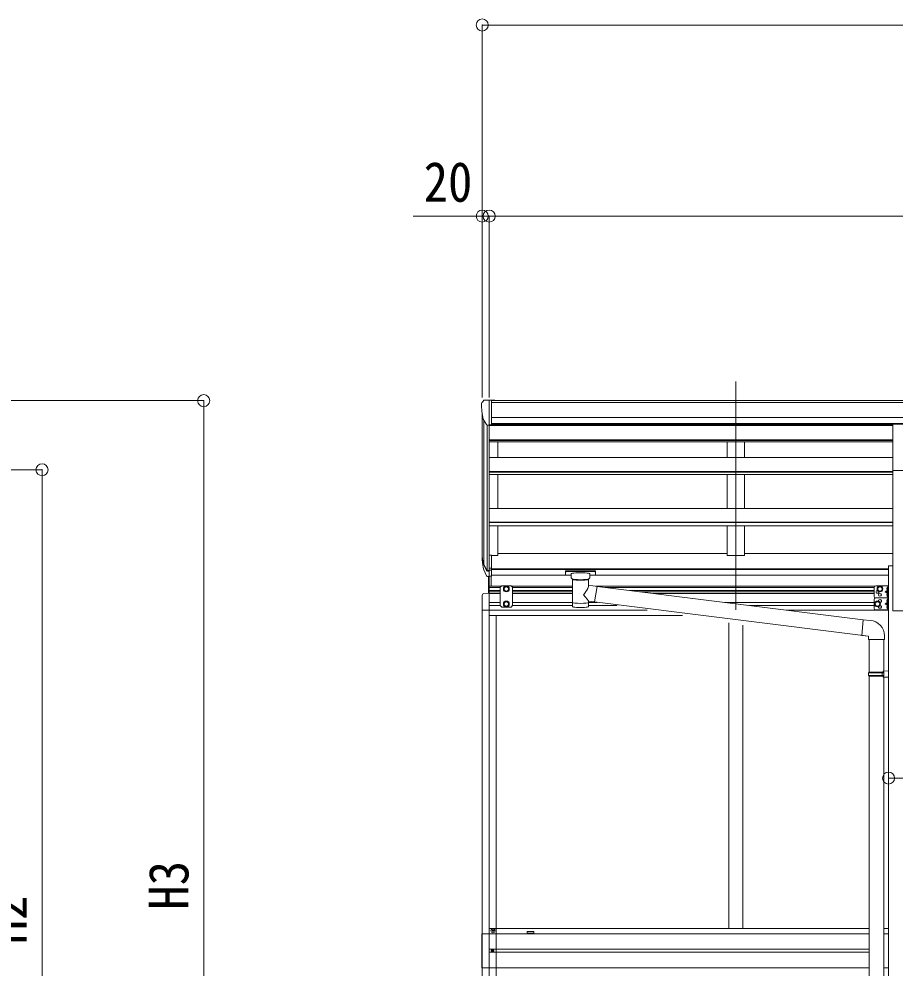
# Model space of a CAD drawing. Units: millimetres at full size, sheet at 1:35; details may follow other scales. Extents: x -9783 to 9892, y -6828 to 6752.
# Drawn here: x -4741 to -2199, y 450 to 3203 of the extents above; entities that cross this region are included whole.
import ezdxf
from ezdxf.enums import TextEntityAlignment as Align

# ---------------------------------------------------------------- set-up
doc = ezdxf.new("R2010")
doc.units = ezdxf.units.MM
doc.header["$LTSCALE"] = 35
doc.header["$PDMODE"] = 32
doc.header["$PDSIZE"] = 35
for name, color, linetype, lineweight in [('0-1_本体', 4, 'Continuous', 9), ('0-2_部品', 7, 'Continuous', 9), ('0-8_PARTS2', 2, 'Continuous', 9), ('0-A_寸法', 4, 'Continuous', 9), ('1-1_GLASS', 4, 'Continuous', 9), ('1-2_GLASS_SEAL', 7, 'Continuous', 9), ('1-3_NOTPRINT', 7, 'Continuous', 9)]:
    doc.layers.add(name, color=color, linetype=linetype, lineweight=lineweight)
doc.styles.add('ＭＳ ゴシック', font='')
doc.styles.get('ＭＳ ゴシック').set_extended_font_data('MS Gothic')

msp = doc.modelspace()

# ---------------------------------------------------------------- linework, layer by layer
at = {"layer": '0-1_本体'}
for p, q in [((-3370.16, 2095.71), (2334.84, 2095.71)), ((-3370.16, 2090.35), (2334.84, 2090.35)), ((-3396.66, 1645.44), (-3396.66, 2058.95)), ((-3392.37, 2040.15), (-3392.37, 1621.17)), ((-3370.16, 2046.83), (2344.84, 2046.83)), ((-3382.66, 2024.8), (-3382.66, 1603.17)), ((-3376.66, 2025.32), (-3376.66, 1647.61)), ((-3376.66, 2023.83), (-2205.16, 2023.83)), ((-3370.16, 2029.16), (2344.84, 2029.16)), ((-2205.16, 2026.79), (-3370.16, 2026.79)), ((-2685.66, 2026.79), (-2685.66, 2023.83)), ((-2635.66, 2026.79), (-2635.66, 2023.83)), ((-3376.66, 1981.87), (-2205.16, 1981.87)), ((-3376.66, 1980.18), (-2205.16, 1980.18)), ((-3376.66, 1976.39), (-2205.16, 1976.39)), ((-3351.66, 1930.97), (-3351.66, 1976.39)), ((-2685.66, 1976.39), (-2685.66, 1930.97)), ((-2635.66, 1976.39), (-2635.66, 1930.97)), ((-3376.66, 1930.97), (-2205.16, 1930.97)), ((-3376.66, 1890.39), (-2205.16, 1890.39)), ((-3376.66, 1888.7), (-2205.16, 1888.7)), ((-3376.66, 1881.83), (-2205.16, 1881.83)), ((-3351.66, 1782.73), (-3351.66, 1881.83)), ((-2685.66, 1881.83), (-2685.66, 1782.73)), ((-2635.66, 1881.83), (-2635.66, 1782.73)), ((-2205.16, 1486.18), (-2205.16, 1893.13)), ((-3376.66, 1782.73), (-2205.16, 1782.73)), ((-3376.66, 1743.59), (-2205.16, 1743.59)), ((-3376.66, 1741.92), (-2205.16, 1741.92)), ((-3376.66, 1732.28), (-2205.16, 1732.28)), ((-3351.66, 1646.78), (-3351.66, 1732.28)), ((-2685.66, 1732.28), (-2685.66, 1646.78)), ((-3351.66, 1651.99), (-2685.66, 1651.99)), ((-2635.66, 1651.99), (-2205.16, 1651.99)), ((-3370.16, 1646.78), (-3351.66, 1646.78)), ((-3370.16, 1607.69), (-2217.66, 1607.69)), ((-3370.16, 1606.31), (-2217.66, 1606.31)), ((-2217.66, 1616.18), (-2205.16, 1616.18)), ((-2217.66, 1616.18), (-2217.66, -1563.82)), ((-3370.16, 1589.13), (-3138.66, 1589.13)), ((-3084.66, 1589.13), (-2217.66, 1589.13)), ((-2205.16, 1486.18), (-2120.16, 1486.18))]:
    msp.add_line(p, q, dxfattribs=at)
msp.add_lwpolyline([(-2635.66, 1732.28), (-2635.66, 1646.78), (-2685.66, 1646.78)], dxfattribs=at)
at = {"layer": '0-2_部品'}
for p, q in [((-3391.75, 2096.74), (-3395.81, 2090.93)), ((-3388.66, 2097.31), (-3390.99, 2097.17)), ((-3388.66, 2097.31), (-3370.16, 2097.31)), ((-3376.66, 2024.32), (-3376.66, 2097.31)), ((-3370.16, 2097.31), (-3360.16, 2097.22)), ((-3370.16, 2025.32), (-3370.16, 2097.31)), ((-3360.16, 2095.71), (-3360.16, 2097.22)), ((-3398.66, 2087.94), (-3398.66, 2087.31)), ((-3384.28, 2026.14), (-3393.56, 2042.2)), ((-3376.66, 2024.32), (-3381.87, 2024.64)), ((-3370.16, 2025.32), (-3376.66, 2025.32)), ((-2205.16, 2027.28), (-2120.16, 2027.28)), ((-2205.16, 1893.13), (-2205.16, 2027.28)), ((-2205.16, 1893.13), (-2120.16, 1893.13)), ((-3376.66, 1648.02), (-3376.66, 1586.14)), ((-3370.16, 1648.02), (-3376.66, 1648.02)), ((-3370.16, 1648.02), (-3370.16, 1586.96)), ((-3394.27, 1621.98), (-3384.1, 1602.81)), ((-3383.09, 1604.06), (-3392.85, 1622.48)), ((-3391.68, 1605.13), (-3384.1, 1587.64)), ((-3376.66, 1603.31), (-3381.79, 1603.31)), ((-3376.66, 1601.31), (-3381.5, 1601.31)), ((-3370.16, 1609.71), (-3376.66, 1609.71)), ((-3370.16, 1604.31), (-3376.66, 1604.31)), ((-3155.16, 1601.25), (-3155.16, 1590.49)), ((-3155.16, 1601.06), (-3155.16, 1599.51)), ((-3153.16, 1601.91), (-3070.16, 1601.91)), ((-3153.16, 1599.73), (-3070.16, 1599.73)), ((-3068.16, 1601.25), (-3068.16, 1590.49)), ((-3376.66, 1586.14), (-3381.5, 1586.14)), ((-3370.16, 1586.96), (-3376.66, 1586.96)), ((-3153.16, 1589.82), (-3138.66, 1589.82)), ((-3138.66, 1583.02), (-3138.66, 1593.29)), ((-3134.56, 1578.51), (-3134.57, 1498.22)), ((-3088.76, 1560.94), (-3088.76, 1578.53)), ((-3084.66, 1583.02), (-3084.66, 1593.29)), ((-3084.66, 1589.82), (-3070.16, 1589.82)), ((-3063.54, 1557.03), (-3088.76, 1560.95)), ((-3063.54, 1557.03), (-3070.56, 1511.78)), ((-3063.54, 1557.03), (-2291.57, 1460.24)), ((-3088.74, 1498.22), (-3088.76, 1514.85)), ((-3088.76, 1514.6), (-3070.56, 1511.78)), ((-3070.56, 1511.78), (-2275.66, 1412.67)), ((-2291.57, 1460.24), (-2295.58, 1414.41)), ((-2270.74, 1458.41), (-2291.57, 1460.24)), ((-2229.66, 1402.67), (-2229.66, 1413.59)), ((-2275.66, 1402.67), (-2229.66, 1402.67)), ((-2273.66, 1402.67), (-2273.66, 1308.67)), ((-2231.66, 1402.67), (-2231.66, 1311.23)), ((-2275.66, 1306.67), (-2274.66, 1308.67)), ((-2275.66, 1306.67), (-2231.66, 1306.67)), ((-2275.66, 1306.67), (-2275.66, 1298.67)), ((-2275.66, 1298.67), (-2231.66, 1298.67)), ((-2275.66, 1298.67), (-2274.66, 1296.67)), ((-2274.66, 1308.67), (-2231.66, 1308.67)), ((-2274.66, 1296.67), (-2231.66, 1296.67)), ((-2273.66, 1296.67), (-2273.66, 152.48)), ((-2236.13, 1306.67), (-2236.56, 1308.67)), ((-2233.66, 1311.17), (-2217.66, 1311.64)), ((-2233.66, 1309.17), (-2233.66, 1311.17)), ((-2233.66, 1309.17), (-2231.66, 1309.17)), ((-2233.66, 1294.17), (-2233.66, 1296.17)), ((-2233.66, 1294.17), (-2217.66, 1293.7)), ((-2231.66, 1294.11), (-2231.66, 155.04)), ((-2217.66, 1311.64), (-2217.66, 1293.7))]:
    msp.add_line(p, q, dxfattribs=at)
for points in [[(-3155.16, 1601.25), (-3155.12, 1601.44), (-3155.04, 1601.58), (-3154.94, 1601.67), (-3154.84, 1601.73), (-3154.72, 1601.78), (-3154.42, 1601.84), (-3153.93, 1601.89), (-3153.39, 1601.91), (-3153.16, 1601.91)], [(-3070.16, 1601.91), (-3069.81, 1601.91), (-3069.28, 1601.88), (-3068.83, 1601.83), (-3068.52, 1601.75), (-3068.35, 1601.65), (-3068.23, 1601.52), (-3068.17, 1601.34), (-3068.16, 1601.25)], [(-3155.16, 1590.49), (-3155.12, 1590.29), (-3155.04, 1590.15), (-3154.94, 1590.06), (-3154.84, 1590), (-3154.72, 1589.95), (-3154.42, 1589.89), (-3153.93, 1589.85), (-3153.39, 1589.83), (-3153.16, 1589.82)], [(-3138.62, 1583.07), (-3138.64, 1582.72), (-3138.4, 1581.76), (-3137.88, 1580.88), (-3137.07, 1580.04), (-3135.96, 1579.24), (-3134.56, 1578.51)], [(-3088.76, 1578.53), (-3088.53, 1578.62), (-3087.17, 1579.36), (-3086.06, 1580.2), (-3085.3, 1581.07), (-3084.84, 1581.97), (-3084.67, 1582.85)], [(-3070.16, 1589.82), (-3069.81, 1589.83), (-3069.28, 1589.85), (-3068.83, 1589.9), (-3068.52, 1589.98), (-3068.35, 1590.08), (-3068.23, 1590.22), (-3068.17, 1590.4), (-3068.16, 1590.49)], [(-2295.58, 1414.41), (-2275.66, 1412.67), (-2275.66, 1402.67)], [(-2236.13, 1306.67), (-2236.13, 1298.67), (-2236.56, 1296.67)], [(-2233.66, 1296.17), (-2231.66, 1296.17), (-2231.66, 1309.17)]]:
    msp.add_lwpolyline(points, dxfattribs=at)
for centre, radius, start, end in [((-3390.93, 2096.17), 1, 93.5, 145), ((-3395.66, 2087.94), 3, 93, 180), ((-3196.66, 2087.31), 202, 180, 192.90261), ((-3381.68, 2027.64), 3, 210, 266.5), ((-3308, 1644.15), 89.07, 174.49576, 194.41188), ((-3308.71, 1648.43), 88.05, 177.22392, 197.21071), ((-3263.44, 1641.21), 133.22, 183.27987, 195.71302), ((-3381.5, 1604.31), 3, 210, 270), ((-3381.79, 1604.81), 1.5, 210, 270), ((-3381.5, 1589.14), 3, 210, 270), ((-2274.66, 1413.59), 45, 0, 85)]:
    msp.add_arc(centre, radius, start, end, dxfattribs=at)
for centre, major_axis, ratio, start_param, end_param in [((-3153.16, 1599.51), (2, 0), 0.109601, 1.5707963, 3.1415927), ((-3111.66, 1593.29), (27, 0), 0.122176, 6.2831853, 9.424778), ((-3070.16, 1599.51), (2, 0), 0.109601, 0, 1.5707963), ((-3111.65, 1578.06), (-22.91, 0.42), 0.072511, 0.0008029, 1.5715993), ((-3111.65, 1576.44), (-22.91, 0.42), 0.072511, 0.0008029, 1.5715993), ((-3111.67, 1578.06), (22.92, 0.42), 0.07247, 4.71158, 6.2823764), ((-3111.67, 1576.44), (22.92, 0.42), 0.07247, 4.71158, 6.2823764), ((-3100.66, 1583.02), (16, 0), 0.361356, 6.2636979, 6.2831853), ((-3111.66, 1534.4), (-22.81, -26.62), 0.234429, 1.6855472, 3.1268519), ((-3109.1, 1537.05), (20.32, -22.25), 0.045535, 0.0389954, 1.3075346), ((-3111.66, 1498.22), (22.92, 0), 0.101955, 3.1415499, 6.2833984), ((-3111.66, 1510.66), (22.91, 0), 0.122865, 3.1415927, 6.2831853)]:
    msp.add_ellipse(centre, major_axis=major_axis, ratio=ratio, start_param=start_param, end_param=end_param, dxfattribs=at)
at = {"layer": '0-8_PARTS2'}
msp.add_line((-2660.66, 1488.93), (-2660.66, 2151.46), dxfattribs=at)
at = {"layer": '0-A_寸法', "color": 6}
for p, q in [((-3396.66, 3185.28), (-3396.66, 2104.82)), ((-3396.66, 3185.28), (8099.34, 3185.28)), ((-3396.66, 2631.08), (-3596.66, 2631.08)), ((-3396.66, 2631.08), (-3396.66, 2104.82)), ((-3376.66, 2631.08), (-3396.66, 2631.08)), ((-3376.66, 2631.08), (2351.34, 2631.08)), ((-3376.66, 2631.08), (-3376.66, 2104.82)), ((-3376.66, 2631.08), (-3376.66, 2104.82)), ((-4204.87, 2095.73), (-5002.71, 2095.73)), ((-4204.87, -1017.27), (-4204.87, 2095.73)), ((-4673.88, 1895.33), (-5002.71, 1895.33)), ((-4673.88, 1895.33), (-4673.88, -1017.27))]:
    msp.add_line(p, q, dxfattribs=at)
msp.add_lwpolyline([(-2217.66, 1001.09), (-2107.66, 1001.09), (-1559.13, 1001.09)], dxfattribs=at)
for p in [(-3396.66, 3185.28), (-3396.66, 2631.08), (-3376.66, 2631.08), (-4204.87, 2095.73), (-4673.88, 1895.33), (-2217.66, 1001.09)]:
    msp.add_point(p, dxfattribs=at)
at = {"layer": '1-1_GLASS'}
for p, q in [((-3376.66, 1557.62), (-3341.16, 1557.62)), ((-3376.66, 1554.12), (-3344.16, 1554.12)), ((-3376.66, 1545.12), (-3344.16, 1545.12)), ((-3376.66, 1541.62), (-3344.16, 1541.62)), ((-3312.16, 1557.62), (-3134.56, 1557.62)), ((-3309.16, 1554.12), (-3134.56, 1554.12)), ((-3309.16, 1545.12), (-3134.56, 1545.12)), ((-3309.16, 1541.62), (-3134.56, 1541.62)), ((-3068.17, 1557.62), (-2257.45, 1557.62)), ((-3040.25, 1554.12), (-2259.43, 1554.12)), ((-2968.48, 1545.12), (-2259.46, 1545.12)), ((-2940.56, 1541.62), (-2259.46, 1541.62)), ((-3376.66, 1537.11), (-3376.66, -536.88)), ((-3344.16, 1536.62), (-3376.66, 1536.62)), ((-3134.56, 1536.62), (-3309.16, 1536.62)), ((-2568.58, 1536.62), (-2900.69, 1536.62)), ((-2259.46, 1536.62), (-2568.58, 1536.62)), ((-3396.66, 1487.92), (-3396.66, -487.69)), ((-3376.66, 1510.62), (-3344.16, 1510.62)), ((-3376.66, 1501.62), (-3344.16, 1501.62)), ((-2918.19, 1488.12), (-3376.66, 1488.12)), ((-3309.16, 1510.62), (-3134.56, 1510.62)), ((-3309.16, 1501.62), (-3134.57, 1501.62)), ((-3088.75, 1510.62), (-3063.08, 1510.62)), ((-3088.74, 1501.62), (-3005.13, 1501.62)), ((-2693.34, 1510.62), (-2259.46, 1510.62)), ((-2621.56, 1501.62), (-2259.46, 1501.62)), ((-2513.9, 1488.12), (-2217.66, 1488.12)), ((-2815.16, 1472.12), (-3376.66, 1472.12)), ((-3356.66, 1472.61), (-3356.66, -471.88)), ((-2680.66, 1451.23), (-2680.66, 564.61)), ((-2640.66, 1445.02), (-2640.66, 564.61))]:
    msp.add_line(p, q, dxfattribs=at)
at = {"layer": '1-2_GLASS_SEAL'}
for p, q in [((-3378.16, 1537.11), (-3378.16, 1586.14)), ((-3376.66, 1537.11), (-3376.66, 1586.96)), ((-3371.16, 1557.62), (-3371.16, 1586.96)), ((-3340.16, 1558.62), (-3344.16, 1554.62)), ((-3344.16, 1554.62), (-3344.16, 1501.12)), ((-3313.16, 1558.62), (-3340.16, 1558.62)), ((-3313.16, 1558.62), (-3309.16, 1554.62)), ((-3309.16, 1501.12), (-3309.16, 1554.62)), ((-2259.66, 1553.62), (-2259.66, 1528.62)), ((-2254.66, 1558.62), (-2217.66, 1558.62)), ((-2220.66, 1554.12), (-2221.46, 1553.97)), ((-2220.66, 1546.12), (-2221.46, 1546.26)), ((-2220.66, 1546.12), (-2220.16, 1546.2)), ((-2220.16, 1558.62), (-2220.16, 1523.62)), ((-2217.66, 1558.62), (-2217.66, 1523.62)), ((-3397.16, 1530.82), (-3397.16, 1487.92)), ((-3376.66, 1537.12), (-3391.95, 1536.31)), ((-2259.66, 1518.62), (-2259.66, 1493.62)), ((-2254.66, 1523.62), (-2217.66, 1523.62)), ((-2254.66, 1523.62), (-2217.66, 1523.62)), ((-2220.16, 1541.12), (-2227.16, 1541.12)), ((-2220.66, 1536.12), (-2221.46, 1535.97)), ((-2220.66, 1528.12), (-2221.46, 1528.26)), ((-2220.66, 1519.12), (-2221.46, 1518.97)), ((-2220.66, 1528.12), (-2220.16, 1528.2)), ((-2220.16, 1523.62), (-2220.16, 1488.62)), ((-2217.66, 1523.62), (-2217.66, 1488.62)), ((-3376.66, 1487.92), (-3397.16, 1487.92)), ((-3340.16, 1497.12), (-3344.16, 1501.12)), ((-3313.16, 1497.12), (-3340.16, 1497.12)), ((-3326.66, 1513.62), (-3333.16, 1509.87)), ((-3333.16, 1509.87), (-3333.16, 1502.36)), ((-3333.16, 1502.36), (-3326.66, 1498.61)), ((-3320.16, 1509.87), (-3326.66, 1513.62)), ((-3326.66, 1498.61), (-3320.16, 1502.36)), ((-3320.16, 1502.36), (-3320.16, 1509.87)), ((-3313.16, 1497.12), (-3309.16, 1501.12)), ((-2254.66, 1488.62), (-2217.66, 1488.62)), ((-2220.16, 1506.12), (-2227.16, 1506.12)), ((-2220.66, 1511.12), (-2221.46, 1511.26)), ((-2220.66, 1501.12), (-2221.46, 1500.97)), ((-2220.66, 1493.12), (-2221.46, 1493.26)), ((-2220.66, 1511.12), (-2220.16, 1511.2)), ((-2220.66, 1493.12), (-2220.16, 1493.2))]:
    msp.add_line(p, q, dxfattribs=at)
for points in [[(-3333.16, 1553.37), (-3326.66, 1557.12), (-3320.16, 1553.37)], [(-3320.16, 1553.37), (-3320.16, 1545.86), (-3326.66, 1542.11), (-3333.16, 1545.86), (-3333.16, 1553.37)], [(-2220.16, 1546.12), (-2227.16, 1541.12), (-2220.16, 1536.12)], [(-2219.77, 1550.12), (-2220.4, 1551.3), (-2222.64, 1552.42)], [(-2219.77, 1550.12), (-2220.4, 1548.93), (-2222.64, 1547.82)], [(-2220.66, 1546.12), (-2220.66, 1554.12), (-2220.16, 1554.03), (-2220.16, 1546.2)], [(-2219.77, 1532.12), (-2220.4, 1533.3), (-2222.64, 1534.42)], [(-2219.77, 1532.12), (-2220.4, 1530.93), (-2222.64, 1529.82)], [(-2219.77, 1515.12), (-2220.4, 1516.3), (-2222.64, 1517.42)], [(-2219.77, 1515.12), (-2220.4, 1513.93), (-2222.64, 1512.82)], [(-2220.66, 1528.12), (-2220.66, 1536.12), (-2220.16, 1536.03), (-2220.16, 1528.2)], [(-2220.66, 1511.12), (-2220.66, 1519.12), (-2220.16, 1519.03), (-2220.16, 1511.2)], [(-2220.16, 1511.12), (-2227.16, 1506.12), (-2220.16, 1501.12)], [(-2219.77, 1497.12), (-2220.4, 1498.3), (-2222.64, 1499.42)], [(-2219.77, 1497.12), (-2220.4, 1495.93), (-2222.64, 1494.82)], [(-2220.66, 1493.12), (-2220.66, 1501.12), (-2220.16, 1501.03), (-2220.16, 1493.2)]]:
    msp.add_lwpolyline(points, dxfattribs=at)
for points in [[(-2242.66, 1542.11), (-2236.16, 1545.86), (-2236.16, 1553.37), (-2242.66, 1557.12), (-2249.16, 1553.37), (-2249.16, 1545.86)], [(-2249.66, 1498.61), (-2243.16, 1502.36), (-2243.16, 1509.87), (-2249.66, 1513.62), (-2256.16, 1509.87), (-2256.16, 1502.36)]]:
    msp.add_lwpolyline(points, close=True, dxfattribs=at)
for centre, radius in [((-3326.66, 1549.62), 8.5), ((-3326.66, 1549.62), 7.5), ((-3326.66, 1549.62), 6.5), ((-2242.66, 1549.62), 8.5), ((-2242.66, 1549.62), 7.5), ((-2242.66, 1549.62), 6.5), ((-3326.66, 1506.12), 8.5), ((-2249.66, 1506.12), 8.5), ((-2242.66, 1532.62), 4.25), ((-3326.66, 1506.12), 7.5), ((-3326.66, 1506.12), 6.5), ((-2249.66, 1506.12), 7.5), ((-2249.66, 1506.12), 6.5)]:
    msp.add_circle(centre, radius, dxfattribs=at)
for centre, radius, start, end in [((-2254.66, 1553.62), 5, 90, 180), ((-2249.66, 1541.12), 4.25, 94.76077, 6.29431), ((-2216.56, 1550.12), 6.5, 147.94412, 212.05588), ((-2221.3, 1553.09), 0.9, 100, 147.94412), ((-2221.3, 1547.14), 0.9, 212.05588, 260), ((-3391.66, 1530.82), 5.5, 93, 180), ((-2254.66, 1528.62), 5, 180, 270), ((-2254.66, 1518.62), 5, 90, 180), ((-2242.66, 1514.62), 4.25, 274.76077, 186.29431), ((-2216.56, 1532.12), 6.5, 147.94412, 212.05588), ((-2216.56, 1515.12), 6.5, 147.94412, 212.05588), ((-2221.3, 1535.09), 0.9, 100, 147.94412), ((-2221.3, 1529.14), 0.9, 212.05588, 260), ((-2221.3, 1518.09), 0.9, 100, 147.94412), ((-2254.66, 1493.62), 5, 180, 270), ((-2242.66, 1497.62), 4.25, 173.70569, 85.23923), ((-2216.56, 1497.12), 6.5, 147.94412, 212.05588), ((-2221.3, 1512.14), 0.9, 212.05588, 260), ((-2221.3, 1500.09), 0.9, 100, 147.94412), ((-2221.3, 1494.14), 0.9, 212.05588, 260)]:
    msp.add_arc(centre, radius, start, end, dxfattribs=at)
at = {"layer": '1-3_NOTPRINT', "color": 4}
for p, q in [((-3376.66, 564.61), (-2273.66, 564.61)), ((-2231.66, 564.61), (-2217.66, 564.61)), ((-3376.66, 549.12), (-2273.66, 549.12)), ((-2231.66, 549.12), (-2217.66, 549.12)), ((-2273.66, 504.61), (-3376.66, 504.61)), ((-3376.66, 495.61), (-2273.66, 495.61)), ((-3376.66, 451.12), (-2273.66, 451.12)), ((-2231.66, 451.12), (-2217.66, 451.12))]:
    msp.add_line(p, q, dxfattribs=at)
at = {"layer": '1-3_NOTPRINT'}
for p, q in [((-3367.16, 557.61), (-3368.16, 557.61)), ((-3364.16, 558.61), (-3363.16, 558.61)), ((-3367.89, 500.52), (-3368.71, 500.52)), ((-3365.43, 499.7), (-3364.61, 499.7))]:
    msp.add_line(p, q, dxfattribs=at)
for points in [[(-3368.16, 557.61), (-3368.16, 558.61), (-3367.16, 558.61)], [(-3366.16, 559.61), (-3366.16, 560.61), (-3365.16, 560.61), (-3365.16, 559.61)], [(-3365.16, 556.61), (-3365.16, 555.61), (-3366.16, 555.61), (-3366.16, 556.61)], [(-3363.16, 558.61), (-3363.16, 557.61), (-3364.16, 557.61)], [(-3376.66, 549.11), (-3397.36, 549.11), (-3397.36, 451.11), (-3376.66, 451.11)], [(-3368.71, 500.52), (-3368.71, 499.7), (-3367.89, 499.7)], [(-3366.25, 501.34), (-3366.25, 502.16), (-3367.07, 502.16), (-3367.07, 501.34)], [(-3367.07, 498.88), (-3367.07, 498.06), (-3366.25, 498.06), (-3366.25, 498.88)], [(-3364.61, 499.7), (-3364.61, 500.52), (-3365.43, 500.52)]]:
    msp.add_lwpolyline(points, dxfattribs=at)
at = {"layer": '1-3_NOTPRINT', "color": 4}
msp.add_lwpolyline([(-3246.66, 551.11), (-3266.66, 551.11), (-3266.66, 556.11), (-3246.66, 556.11)], close=True, dxfattribs=at)
at = {"layer": '1-3_NOTPRINT'}
for centre, radius in [((-3365.66, 558.11), 5.9), ((-3366.66, 500.11), 3.75)]:
    msp.add_circle(centre, radius, dxfattribs=at)
for centre, radius, start, end in [((-3367.16, 559.61), 1, 270, 0), ((-3367.16, 556.61), 1, 0, 90), ((-3364.16, 559.61), 1, 180, 270), ((-3364.16, 556.61), 1, 90, 180), ((-3367.89, 501.34), 0.82, 270, 0), ((-3367.89, 498.88), 0.82, 0, 90), ((-3365.43, 501.34), 0.82, 180, 270), ((-3365.43, 498.88), 0.82, 90, 180)]:
    msp.add_arc(centre, radius, start, end, dxfattribs=at)

# ---------------------------------------------------------------- texts
at = {"layer": '0-A_寸法', "color": 7, "style": 'ＭＳ ゴシック', "width": 0.9}
msp.add_text('20', height=115.5, dxfattribs=at).set_placement((-3566.66, 2638.08), align=Align.BOTTOM_LEFT)
for s, p in [('H3', (-4214.37, 619.23)), ('H2', (-4683.38, 519.03))]:
    msp.add_text(s, height=115.5, rotation=90, dxfattribs=at).set_placement(p, align=Align.BOTTOM_LEFT)

doc.saveas('drawing.dxf')
